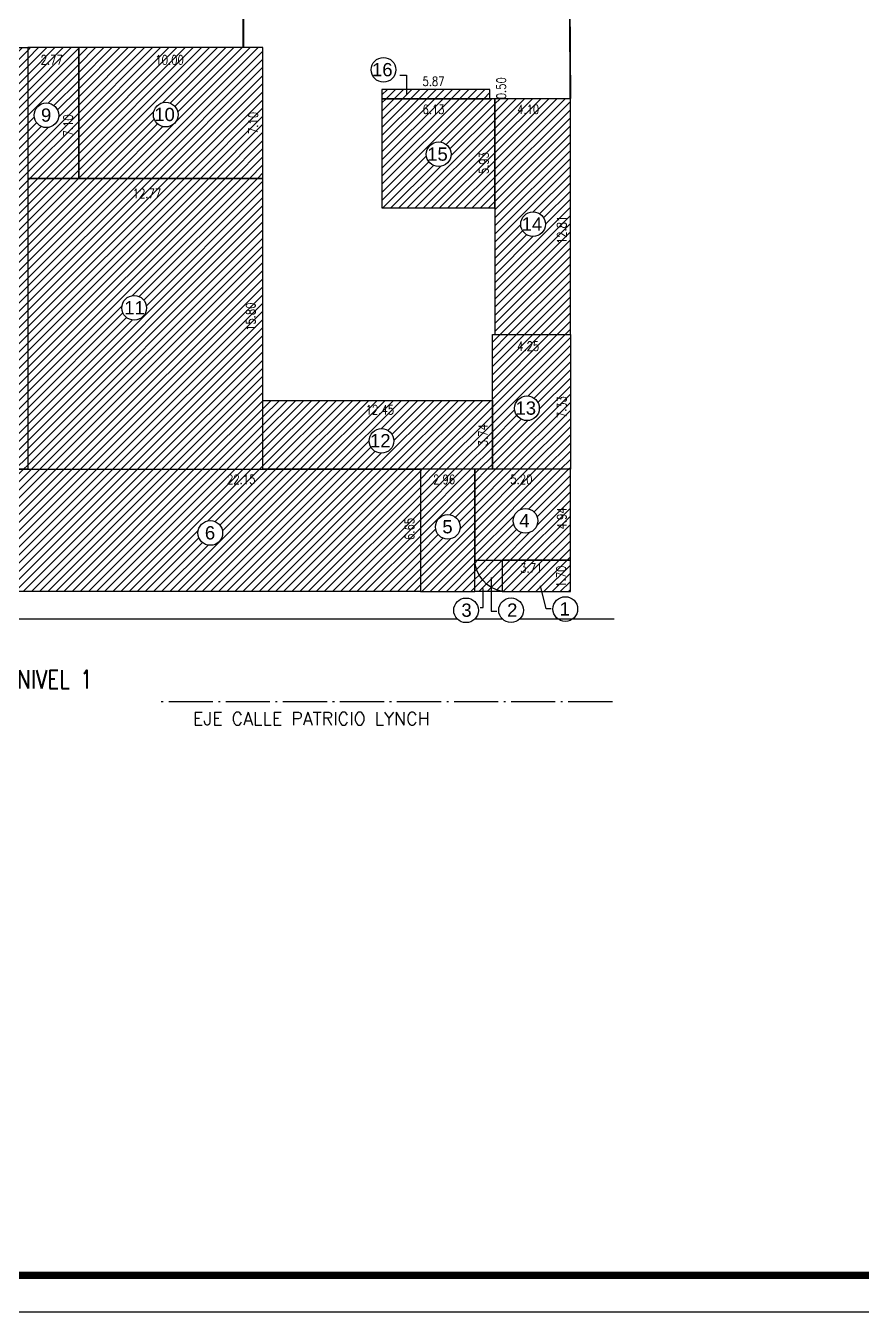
# Model space of a CAD drawing. Extents: x -3099 to -2751, y 5130 to 5248.
# Drawn here: x -2880.7 to -2835.2, y 5129.5 to 5199.5 of the extents above; entities that cross this region are included whole.
import ezdxf

# ---------------------------------------------------------------- set-up
doc = ezdxf.new("R2010")
doc.units = 0
doc.header["$MEASUREMENT"] = 0
doc.linetypes.add('ACAD_ISO04W100', pattern=[30.5, 24, -3, 0.5, -3])
doc.linetypes.add('ACAD_ISO12W100', pattern=[22, 12, -3, 0.5, -3, 0.5, -3])
doc.layers.get('0').update_dxf_attribs({"linetype": 'CONTINUOUS'})
for name, color, linetype in [('ACHURADO', 9, 'CONTINUOUS'), ('CALLE', 1, 'CONTINUOUS'), ('COTAS', 7, 'CONTINUOUS'), ('CUADROS', 1, 'CONTINUOUS'), ('TEXTO', 3, 'CONTINUOUS')]:
    doc.layers.add(name, color=color, linetype=linetype)
doc.layers.add('OFICIAL', color=3, linetype='CONTINUOUS', lineweight=5)
doc.styles.add('arial', font='arial.ttf', dxfattribs={"height": 150})
doc.styles.add('ROMANS', font='romans.shx', dxfattribs={"oblique": 10, "height": 1.3})
doc.styles.add('TEXTO', font='romans.shx', dxfattribs={"width": 0.8, "height": 0.4})

msp = doc.modelspace()

# ---------------------------------------------------------------- hatches: boundary and pattern name
at = {"layer": 'ACHURADO'}
h = msp.add_hatch(dxfattribs=at)
h.set_pattern_fill('ANSI31', color=256, scale=2.5, style=0)
h.paths.add_polyline_path([(-2880.577, 5191.158), (-2880.577, 5198.268), (-2890.307, 5198.268), (-2890.307, 5175.348), (-2881.397, 5175.348), (-2880.577, 5175.348)])
h.paths.add_polyline_path([(-2884.874, 5185.445, -1), (-2886.214, 5185.445, -1)], flags=16)
h.paths.add_polyline_path([(-2880.667, 5182.924), (-2880.667, 5184.774), (-2881.417, 5184.774), (-2881.417, 5182.924)], flags=24)
h.paths.add_polyline_path([(-2886.684, 5197.16), (-2885.215, 5197.16), (-2885.215, 5197.91), (-2886.684, 5197.91)], flags=24)
h.paths.add_polyline_path([(-2885.983, 5184.898), (-2885.056, 5184.898), (-2885.056, 5186), (-2885.983, 5186)], flags=24)
h = msp.add_hatch(dxfattribs=at)
h.set_pattern_fill('ANSI31', color=256, scale=2.5, style=0)
h.paths.add_polyline_path([(-2877.807, 5198.268), (-2880.577, 5198.268), (-2880.577, 5191.158), (-2877.807, 5191.158)])
h.paths.add_polyline_path([(-2878.891, 5194.59, -1), (-2880.231, 5194.59, -1)], flags=16)
h.paths.add_polyline_path([(-2878.007, 5193.372), (-2878.007, 5194.841), (-2878.757, 5194.841), (-2878.757, 5193.372)], flags=24)
h.paths.add_polyline_path([(-2879.938, 5197.225), (-2878.469, 5197.225), (-2878.469, 5197.975), (-2879.938, 5197.975)], flags=24)
h.paths.add_polyline_path([(-2880.041, 5194.043), (-2879.114, 5194.043), (-2879.114, 5195.146), (-2880.041, 5195.146)], flags=24)
h = msp.add_hatch(dxfattribs=at)
h.set_pattern_fill('ANSI31', color=256, scale=2.5, style=0)
h.paths.add_polyline_path([(-2867.797, 5198.268), (-2877.807, 5198.268), (-2877.807, 5191.158), (-2867.797, 5191.158)])
h.paths.add_polyline_path([(-2872.41, 5194.625, -1), (-2873.751, 5194.625, -1)], flags=16)
h.paths.add_polyline_path([(-2873.654, 5197.225), (-2871.861, 5197.225), (-2871.861, 5197.975), (-2873.654, 5197.975)], flags=24)
h.paths.add_polyline_path([(-2867.953, 5193.502), (-2867.953, 5194.971), (-2868.703, 5194.971), (-2868.703, 5193.502)], flags=24)
h.paths.add_polyline_path([(-2873.906, 5194.078), (-2872.403, 5194.078), (-2872.403, 5195.181), (-2873.906, 5195.181)], flags=24)
h = msp.add_hatch(dxfattribs=at)
h.set_pattern_fill('ANSI31', color=256, scale=2.5, style=0)
h.paths.add_polyline_path([(-2855.469, 5195.998), (-2861.339, 5195.998), (-2861.339, 5195.489), (-2855.469, 5195.489)])
h = msp.add_hatch(dxfattribs=at)
h.set_pattern_fill('ANSI31', color=256, scale=2.5, style=0)
h.paths.add_polyline_path([(-2855.207, 5189.558), (-2855.207, 5195.489), (-2861.339, 5195.489), (-2861.339, 5189.558)])
h.paths.add_polyline_path([(-2858.925, 5192.471, -1), (-2857.584, 5192.471, -1)], flags=16)
h.paths.add_polyline_path([(-2855.426, 5191.32), (-2855.426, 5192.789), (-2856.176, 5192.789), (-2856.176, 5191.32)], flags=24)
h.paths.add_polyline_path([(-2859.184, 5194.534), (-2857.734, 5194.534), (-2857.734, 5195.284), (-2859.184, 5195.284)], flags=24)
h.paths.add_polyline_path([(-2859.08, 5191.924), (-2857.577, 5191.924), (-2857.577, 5193.027), (-2859.08, 5193.027)], flags=24)
h = msp.add_hatch(dxfattribs=at)
h.set_pattern_fill('ANSI31', color=256, scale=2.5, style=0)
h.paths.add_polyline_path([(-2851.099, 5195.489), (-2855.207, 5195.489), (-2855.207, 5189.558), (-2855.207, 5182.678), (-2851.099, 5182.678)])
h.paths.add_polyline_path([(-2852.457, 5188.669, -1), (-2853.798, 5188.669, -1)], flags=16)
h.paths.add_polyline_path([(-2854.06, 5194.534), (-2852.591, 5194.534), (-2852.591, 5195.284), (-2854.06, 5195.284)], flags=24)
h.paths.add_polyline_path([(-2851.193, 5187.575), (-2851.193, 5189.254), (-2851.943, 5189.254), (-2851.943, 5187.575)], flags=24)
h.paths.add_polyline_path([(-2853.95, 5188.137), (-2852.453, 5188.137), (-2852.453, 5189.221), (-2853.95, 5189.221)], flags=24)
h = msp.add_hatch(dxfattribs=at)
h.set_pattern_fill('ANSI31', color=256, scale=2.5, style=0)
h.paths.add_polyline_path([(-2867.797, 5191.158), (-2880.577, 5191.158), (-2880.577, 5175.348), (-2867.797, 5175.348), (-2867.797, 5179.088)])
h.paths.add_polyline_path([(-2874.123, 5184.122, -1), (-2875.464, 5184.122, -1)], flags=16)
h.paths.add_polyline_path([(-2874.887, 5189.963), (-2873.094, 5189.963), (-2873.094, 5190.713), (-2874.887, 5190.713)], flags=24)
h.paths.add_polyline_path([(-2868.083, 5182.86), (-2868.083, 5184.653), (-2868.833, 5184.653), (-2868.833, 5182.86)], flags=24)
h.paths.add_polyline_path([(-2875.534, 5183.59), (-2874.037, 5183.59), (-2874.037, 5184.675), (-2875.534, 5184.675)], flags=24)
h = msp.add_hatch(dxfattribs=at)
h.set_pattern_fill('ANSI31', color=256, scale=2.5, style=0)
h.paths.add_polyline_path([(-2855.339, 5175.348), (-2851.099, 5175.348), (-2851.099, 5182.678), (-2855.339, 5182.678)])
h.paths.add_polyline_path([(-2852.788, 5178.666, -1), (-2854.129, 5178.666, -1)], flags=16)
h.paths.add_polyline_path([(-2851.193, 5178.059), (-2851.193, 5179.528), (-2851.943, 5179.528), (-2851.943, 5178.059)], flags=24)
h.paths.add_polyline_path([(-2854.06, 5181.662), (-2852.591, 5181.662), (-2852.591, 5182.412), (-2854.06, 5182.412)], flags=24)
h.paths.add_polyline_path([(-2854.284, 5178.119), (-2852.781, 5178.119), (-2852.781, 5179.222), (-2854.284, 5179.222)], flags=24)
h = msp.add_hatch(dxfattribs=at)
h.set_pattern_fill('ANSI31', color=256, scale=2.5, style=0)
h.paths.add_polyline_path([(-2855.339, 5175.348), (-2855.339, 5179.088), (-2867.797, 5179.088), (-2867.797, 5175.348)])
h.paths.add_polyline_path([(-2860.689, 5176.892, -1), (-2862.03, 5176.892, -1)], flags=16)
h.paths.add_polyline_path([(-2855.472, 5176.537), (-2855.472, 5178.025), (-2856.222, 5178.025), (-2856.222, 5176.537)], flags=24)
h.paths.add_polyline_path([(-2862.231, 5178.207), (-2860.439, 5178.207), (-2860.439, 5178.957), (-2862.231, 5178.957)], flags=24)
h.paths.add_polyline_path([(-2862.182, 5176.36), (-2860.686, 5176.36), (-2860.686, 5177.445), (-2862.182, 5177.445)], flags=24)
h = msp.add_hatch(dxfattribs=at)
h.set_pattern_fill('ANSI31', color=256, scale=2.5, style=0)
h.paths.add_polyline_path([(-2859.249, 5175.348), (-2867.797, 5175.348), (-2880.577, 5175.348), (-2881.397, 5175.348), (-2881.397, 5168.708), (-2859.249, 5168.708)])
h.paths.add_polyline_path([(-2869.989, 5171.888, -1), (-2871.329, 5171.888, -1)], flags=16)
h.paths.add_polyline_path([(-2859.463, 5171.457), (-2859.463, 5172.907), (-2860.213, 5172.907), (-2860.213, 5171.457)], flags=24)
h.paths.add_polyline_path([(-2869.818, 5174.424), (-2867.968, 5174.424), (-2867.968, 5175.174), (-2869.818, 5175.174)], flags=24)
h.paths.add_polyline_path([(-2871.139, 5171.341), (-2870.212, 5171.341), (-2870.212, 5172.444), (-2871.139, 5172.444)], flags=24)
h = msp.add_hatch(dxfattribs=at)
h.set_pattern_fill('ANSI31', color=256, scale=2.5, style=0)
h.paths.add_polyline_path([(-2856.289, 5175.348), (-2859.249, 5175.348), (-2859.249, 5168.708), (-2856.289, 5168.708)])
h.paths.add_polyline_path([(-2857.088, 5172.219, -1), (-2858.429, 5172.219, -1)], flags=16)
h.paths.add_polyline_path([(-2858.627, 5174.424), (-2857.158, 5174.424), (-2857.158, 5175.174), (-2858.627, 5175.174)], flags=24)
h.paths.add_polyline_path([(-2858.235, 5171.675), (-2857.315, 5171.675), (-2857.315, 5172.759), (-2858.235, 5172.759)], flags=24)
h = msp.add_hatch(dxfattribs=at)
h.set_pattern_fill('ANSI31', color=256, scale=2.5, style=0)
h.paths.add_polyline_path([(-2855.339, 5175.348), (-2856.289, 5175.348), (-2856.289, 5170.408), (-2851.099, 5170.408), (-2851.099, 5175.348)])
h.paths.add_polyline_path([(-2852.871, 5172.549, -1), (-2854.211, 5172.549, -1)], flags=16)
h.paths.add_polyline_path([(-2851.193, 5172.013), (-2851.193, 5173.501), (-2851.943, 5173.501), (-2851.943, 5172.013)], flags=24)
h.paths.add_polyline_path([(-2854.43, 5174.424), (-2852.961, 5174.424), (-2852.961, 5175.174), (-2854.43, 5175.174)], flags=24)
h.paths.add_polyline_path([(-2854.058, 5172.018), (-2853.139, 5172.018), (-2853.139, 5173.098), (-2854.058, 5173.098)], flags=24)
h = msp.add_hatch(dxfattribs=at)
h.set_pattern_fill('ANSI31', color=256, scale=2.5, style=0)
h.paths.add_polyline_path([(-2854.809, 5170.408), (-2856.289, 5170.408, 0.349041), (-2854.809, 5168.708)])
h = msp.add_hatch(dxfattribs=at)
h.set_pattern_fill('ANSI31', color=256, scale=2.5, style=0)
h.paths.add_polyline_path([(-2856.289, 5170.408), (-2856.289, 5168.708), (-2855.402, 5168.708), (-2855.402, 5168.93, -0.253264)])
h = msp.add_hatch(dxfattribs=at)
h.set_pattern_fill('ANSI31', color=256, scale=2.5, style=0)
h.paths.add_polyline_path([(-2851.099, 5170.408), (-2854.809, 5170.408), (-2854.809, 5168.708), (-2851.099, 5168.708)])
h.paths.add_polyline_path([(-2851.229, 5168.903), (-2851.229, 5170.315), (-2851.979, 5170.315), (-2851.979, 5168.903)], flags=24)
h.paths.add_polyline_path([(-2853.89, 5169.611), (-2852.535, 5169.611), (-2852.535, 5170.361), (-2853.89, 5170.361)], flags=24)

# ---------------------------------------------------------------- linework, layer by layer
at = {"color": 4}
for centre in [(-2861.251, 5197.061), (-2879.561, 5194.59), (-2873.08, 5194.625), (-2858.255, 5192.471), (-2853.128, 5188.669), (-2874.794, 5184.122), (-2853.458, 5178.666), (-2861.36, 5176.892), (-2857.758, 5172.219), (-2853.541, 5172.549), (-2870.659, 5171.888), (-2856.766, 5167.684), (-2854.323, 5167.69), (-2851.375, 5167.755)]:
    msp.add_circle(centre, 0.67, dxfattribs=at)
at = {"layer": 'CALLE', "color": 3}
for p, q in [((-2857.238, 5167.208), (-2893.221, 5167.208)), ((-2854.789, 5167.208), (-2856.295, 5167.208)), ((-2848.724, 5167.208), (-2853.858, 5167.208))]:
    msp.add_line(p, q, dxfattribs=at)
at = {"layer": 'CALLE', "color": 3, "linetype": 'ACAD_ISO04W100', "ltscale": 0.1}
msp.add_line((-2848.82, 5162.708), (-2873.474, 5162.708), dxfattribs=at)
at = {"layer": 'COTAS'}
msp.add_lwpolyline([(-2751.147, 5248.336), (-2751.147, 5129.536), (-2919.347, 5129.536), (-2919.347, 5248.336)], close=True, dxfattribs=at)
at = {"layer": 'COTAS', "const_width": 0.4}
msp.add_lwpolyline([(-2753.147, 5246.336), (-2913.347, 5246.336), (-2913.347, 5131.536), (-2753.147, 5131.536)], close=True, dxfattribs=at)
at = {"layer": 'CUADROS'}
for points in [[(-2890.307, 5198.268), (-2880.577, 5198.268), (-2880.577, 5175.348), (-2890.307, 5175.348)], [(-2880.577, 5191.158), (-2877.807, 5191.158), (-2877.807, 5198.268), (-2880.577, 5198.268)], [(-2877.807, 5191.158), (-2867.797, 5191.158), (-2867.797, 5198.268), (-2877.807, 5198.268)], [(-2855.469, 5195.998), (-2861.339, 5195.998), (-2861.339, 5195.489), (-2855.469, 5195.489)], [(-2855.207, 5195.489), (-2861.339, 5195.489), (-2861.339, 5189.558), (-2855.207, 5189.558)], [(-2855.207, 5182.678), (-2851.099, 5182.678), (-2851.099, 5195.489), (-2855.207, 5195.489)], [(-2867.797, 5191.158), (-2880.577, 5191.158), (-2880.577, 5175.348), (-2867.797, 5175.348)], [(-2855.339, 5182.678), (-2851.099, 5182.678), (-2851.099, 5175.348), (-2855.339, 5175.348)], [(-2855.339, 5175.348), (-2867.797, 5175.348), (-2867.797, 5179.088), (-2855.339, 5179.088)], [(-2881.397, 5175.348), (-2859.249, 5175.348), (-2859.249, 5168.708), (-2881.397, 5168.708)], [(-2856.289, 5175.348), (-2859.249, 5175.348), (-2859.249, 5168.708), (-2856.289, 5168.708)], [(-2856.289, 5170.408), (-2851.099, 5170.408), (-2851.099, 5175.348), (-2856.289, 5175.348)], [(-2854.809, 5168.708), (-2851.099, 5168.708), (-2851.099, 5170.408), (-2854.809, 5170.408)]]:
    msp.add_lwpolyline(points, close=True, dxfattribs=at)
for points in [[(-2860.365, 5196.776), (-2859.995, 5196.776), (-2859.995, 5195.707)], [(-2854.809, 5168.708), (-2856.289, 5168.708), (-2856.289, 5170.408)], [(-2855.402, 5169.468), (-2855.402, 5167.64), (-2855.091, 5167.64)], [(-2856.005, 5167.841), (-2855.841, 5167.841), (-2855.841, 5168.865)], [(-2852.147, 5167.768), (-2852.421, 5167.768), (-2852.732, 5169.011)]]:
    msp.add_lwpolyline(points, dxfattribs=at)
msp.add_lwpolyline([(-2854.809, 5168.708, -0.349041), (-2856.289, 5170.408), (-2854.809, 5170.408)], format="xyb", close=True, dxfattribs=at)
msp.add_lwpolyline([(-2854.809, 5168.708, -0.349041), (-2856.289, 5170.408)], format="xyb", dxfattribs=at)
at = {"layer": 'OFICIAL', "linetype": 'ACAD_ISO12W100', "ltscale": 0.1, "const_width": 0.1}
msp.add_lwpolyline([(-2868.867, 5198.268), (-2868.867, 5224.498), (-2851.299, 5224.498), (-2851.099, 5195.489)], dxfattribs=at)

# ---------------------------------------------------------------- texts
at = {"color": 4, "style": 'arial'}
for s, p in [('16', (-2861.877, 5196.709)), ('9', (-2879.857, 5194.239)), ('10', (-2873.706, 5194.274)), ('15', (-2858.88, 5192.12)), ('14', (-2853.753, 5188.317)), ('11', (-2875.337, 5183.771)), ('13', (-2854.084, 5178.315)), ('12', (-2861.985, 5176.541)), ('4', (-2853.878, 5172.198)), ('6', (-2870.955, 5171.537)), ('5', (-2858.055, 5171.868)), ('3', (-2857.021, 5167.333)), ('2', (-2854.538, 5167.339)), ('1', (-2851.689, 5167.403))]:
    msp.add_text(s, height=0.72, dxfattribs=at).set_placement(p)
at = {"layer": 'CALLE', "color": 3, "linetype": 'ACAD_ISO04W100', "ltscale": 10, "style": 'TEXTO'}
msp.add_text('EJE CALLE PATRICIO LYNCH', height=0.7, dxfattribs=at).set_placement((-2871.606, 5161.45))
at = {"layer": 'TEXTO', "style": 'ROMANS', "width": 0.8}
for s, p in [('2.77', (-2879.871, 5197.35)), ('10.00', (-2873.644, 5197.35)), ('5.87', (-2859.135, 5196.181)), ('6.13', (-2859.135, 5194.659)), ('4.10', (-2853.992, 5194.659)), ('12.77', (-2874.876, 5190.088)), ('4.25', (-2853.992, 5181.787)), ('12.45', (-2862.221, 5178.332)), ('22.15', (-2869.75, 5174.549)), ('2.96', (-2858.559, 5174.549)), ('5.20', (-2854.363, 5174.549)), ('3.71', (-2853.822, 5169.736))]:
    msp.add_text(s, height=0.5, dxfattribs=at).set_placement(p)
for s, p in [('0.50', (-2854.605, 5195.46)), ('7.10', (-2878.132, 5193.44)), ('7.10', (-2868.078, 5193.57)), ('5.93', (-2855.551, 5191.388)), ('12.81', (-2851.318, 5187.586)), ('15.80', (-2868.208, 5182.871)), ('7.33', (-2851.318, 5178.127)), ('3.74', (-2855.597, 5176.605)), ('4.94', (-2851.318, 5172.081)), ('6.65', (-2859.588, 5171.505)), ('1.70', (-2851.354, 5168.914))]:
    msp.add_text(s, height=0.5, rotation=90, dxfattribs=at).set_placement(p)
at = {"layer": 'TEXTO', "color": 6, "style": 'ROMANS', "width": 0.8}
msp.add_text('PLANTA DE ARQUITECTURA NIVEL 1', height=1, dxfattribs=at).set_placement((-2895.7, 5163.438))

doc.saveas('drawing.dxf')
